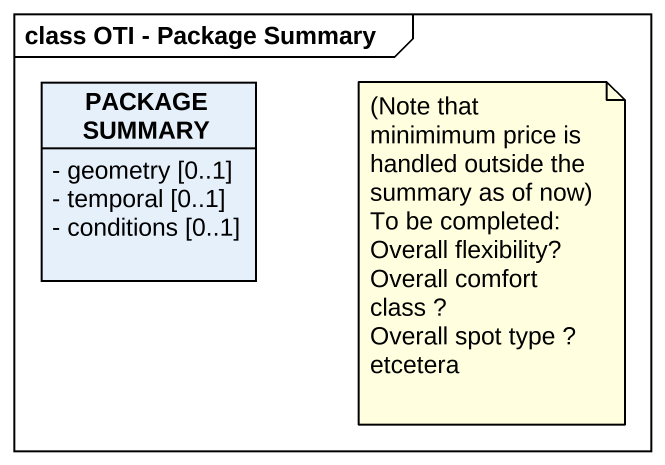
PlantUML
@startuml
mainframe class OTI - Package Summary
hide circle
hide empty members
skinparam classAttributeIconSize 0
class "PACKAGE SUMMARY" as PACKAGE_SUMMARY {
  - geometry [0..1]
  - temporal [0..1]
  - conditions [0..1]
}
note as N1
  (Note that minimimum price is handled outside the summary as of now)
  To be completed:
  Overall flexibility?
  Overall comfort class ?
  Overall spot type ?
  etcetera
end note
@enduml
